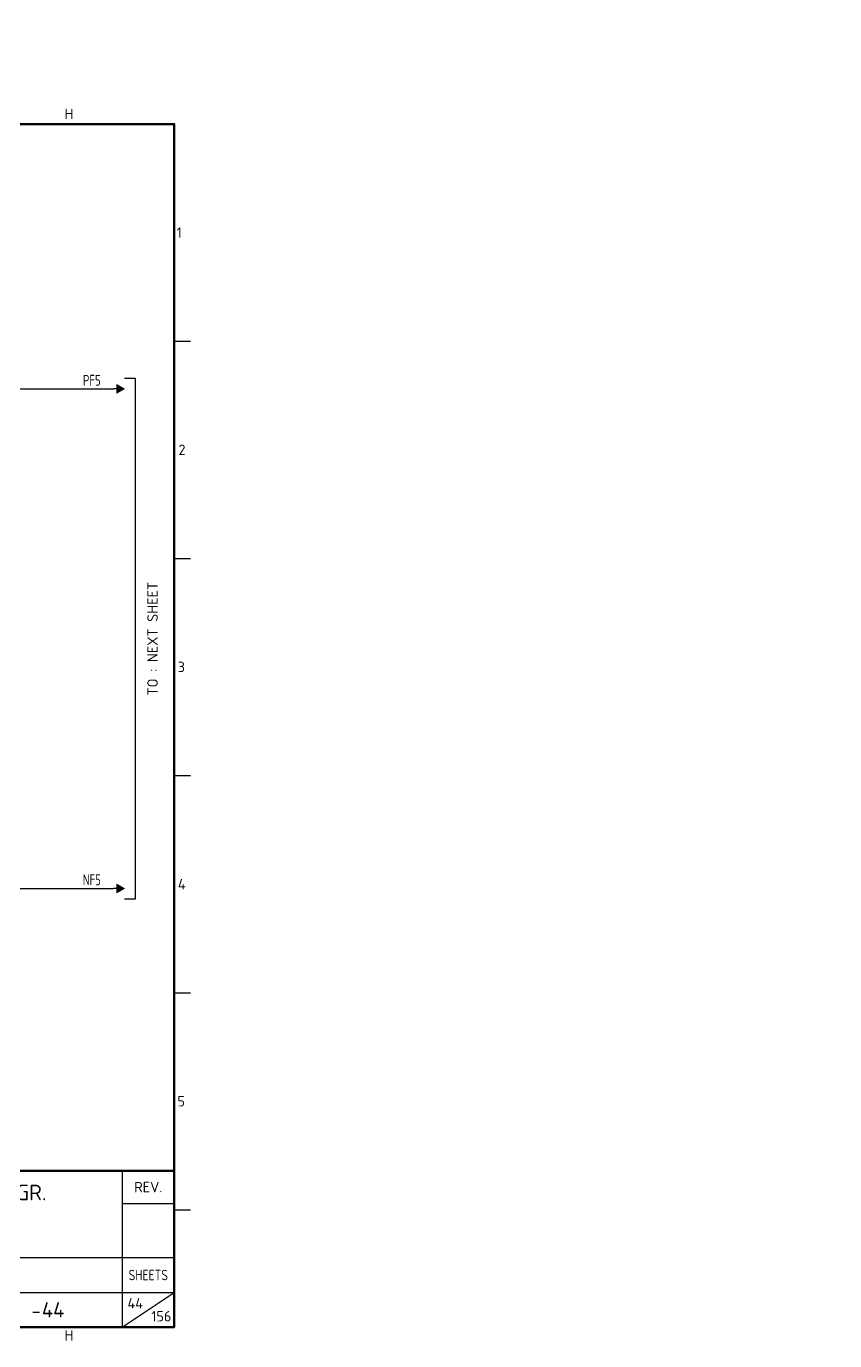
# Model space of a CAD drawing. Header units: millimetres. Extents: x 0 to 556, y 1 to 306.
# Drawn here: x 369.9 to 556.1, y 3.4 to 306 of the extents above; entities that cross this region are included whole.
import ezdxf
from ezdxf.enums import TextEntityAlignment as Align

# ---------------------------------------------------------------- set-up
doc = ezdxf.new("R2010")
doc.units = ezdxf.units.MM
for name, color, linetype in [('MISC', 7, 'Continuous'), ('Sheet Line', 3, 'Continuous'), ('Sheet Text', 2, 'Continuous'), ('SYMS', 7, 'Continuous'), ('WIRE_YELLOW', 2, 'Continuous'), ('WIREFIXED', 7, 'Continuous')]:
    doc.layers.add(name, color=color, linetype=linetype)
doc.layers.add('Sheet Out Line', color=2, linetype='Continuous', lineweight=50)
doc.styles.add('WD', font='ISOCP2.shx')
doc.styles.add('WD_IEC', font='ISOCP2.shx', dxfattribs={"width": 1.1, "height": 2.4, "bigfont": 'whgtxt.shx'})
pattern_1 = [(45, (333.85557, 293.19532), (-0.1122532, 0.1122532), [])]

# ---------------------------------------------------------------- blocks, each defined once
blk = doc.blocks.new('LSSA3')
at = {"lineweight": -3}
h = blk.add_hatch(dxfattribs=at)
h.set_pattern_fill('ANSI31', color=256, scale=0.05, style=0)
h.set_pattern_definition(pattern_1)
h.paths.add_polyline_path([(555.99, 306.01), (556.14, 306.01)], flags=17)
edge = h.paths.add_edge_path(flags=17)
edge.add_line((555.83, 306.01), (555.99, 306.01))
edge.add_line((555.83, 306.01), (555.99, 306.01))
blk.add_line((371.37, 9.97), (372.92, 9.97))
at = {"layer": 'Sheet Line'}
for p, q in [((404, 233.5), (407.75, 233.5)), ((404, 183.5), (407.75, 183.5)), ((404, 133.5), (407.75, 133.5)), ((404, 83.5), (407.75, 83.5)), ((392, 42.5), (392, 6.5)), ((392, 35), (404, 35)), ((404, 33.5), (407.75, 33.5)), ((164, 22.5), (404, 22.5)), ((269, 14.5), (404, 14.5)), ((392, 6.5), (404, 14.5))]:
    blk.add_line(p, q, dxfattribs=at)
at = {"layer": 'Sheet Out Line'}
blk.add_line((16, 42.5), (404, 42.5), dxfattribs=at)
blk.add_lwpolyline([(16, 6.5), (404, 6.5), (404, 283.5), (16, 283.5)], close=True, dxfattribs=at)
at = {"style": 'WD_IEC', "width": 1.1}
for tag, height, p in [('DESC4', 2.4, (57.5, 39.5)), ('CUSTOMERS31', 3.8, (219, 38)), ('CUSTOMERS21', 3.8, (219, 35.25)), ('TITLE1', 3.6, (333, 37.5)), ('DESC3', 2.4, (57.5, 33.5)), ('CUSTOMERS32', 3.8, (219, 32.5)), ('TITLE2', 3.6, (333, 32.5)), ('CUSTOMERS22', 3.8, (219, 29.75)), ('RN', 3.5, (398, 28.75)), ('DESC2', 2.4, (57.5, 27.5)), ('CUSTOMERS33', 3.8, (219, 27)), ('TITLE3', 3.6, (333, 27.5)), ('DESC1', 2.4, (57.5, 21.5)), ('FILE', 2.4, (314, 18.5)), ('WORKNO', 3.5, (365.5, 18.5)), ('DESC0', 2.4, (57.5, 15.5)), ('SHN', 2.4, (395, 12)), ('TSH', 2.4, (401, 9))]:
    blk.add_attdef(tag, text='', height=height, dxfattribs=at).set_placement(p, align=Align.MIDDLE_CENTER)
at = {"style": 'WD_IEC'}
for tag, p in [('DATE4', (96.5, 39.5)), ('DRWN4', (111.5, 39.5)), ('DSGN4', (126.5, 39.5)), ('CHKD4', (141.5, 39.5)), ('APPD4', (156.5, 39.5)), ('DATE3', (96.5, 33.5)), ('DRWN3', (111.5, 33.5)), ('DSGN3', (126.5, 33.5)), ('CHKD3', (141.5, 33.5)), ('APPD3', (156.5, 33.5)), ('DATE2', (96.5, 27.5)), ('DRWN2', (111.5, 27.5)), ('DSGN2', (126.5, 27.5)), ('CHKD2', (141.5, 27.5)), ('APPD2', (156.5, 27.5)), ('DATE1', (96.5, 21.5)), ('DRWN1', (111.5, 21.5)), ('DSGN1', (126.5, 21.5)), ('CHKD1', (141.5, 21.5)), ('APPD1', (156.5, 21.5)), ('DATE0', (96.5, 15.5)), ('DRWN0', (111.5, 15.5)), ('DSGN0', (126.5, 15.5)), ('CHKD0', (141.5, 15.5)), ('APPD0', (156.5, 15.5))]:
    blk.add_attdef(tag, text='', height=2.4, dxfattribs=at).set_placement(p, align=Align.MIDDLE_CENTER)
at = {"style": 'WD_IEC', "width": 1.1}
for tag, p in [('DWG1ST', (345, 10.5)), ('DWGNO', (373.49, 10.5))]:
    blk.add_attdef(tag, text='', height=3.5, dxfattribs=at).set_placement(p, align=Align.MIDDLE_LEFT)
at = {"style": 'WD_IEC', "width": 1.1, "flags": 9}
blk.add_attdef('WD_TB', (0, 0), '', height=2.4, dxfattribs=at)
at = {"layer": 'Sheet Text', "style": 'WD_IEC', "width": 1.1}
for p in [(379.75, 284.62), (379.75, 3.38)]:
    blk.add_text('H', height=2.4, dxfattribs=at).set_placement(p, align=Align.CENTER)
for s, p in [('1', (405.73, 258.5)), ('2', (406.58, 208.5)), ('3', (406.45, 158.5)), ('4', (406.62, 108.5)), ('5', (406.45, 58.5))]:
    blk.add_text(s, height=2.4, dxfattribs=at).set_placement(p, align=Align.MIDDLE_RIGHT)
at = {"layer": 'Sheet Text', "style": 'WD_IEC'}
for s, width, p in [('REV.', 1.1, (398, 38.75)), ('SHEETS', 0.9, (398, 18.5))]:
    blk.add_text(s, height=2.4, dxfattribs=dict(at, width=width)).set_placement(p, align=Align.MIDDLE_CENTER)
blk = doc.blocks.new('HONF1N')
blk.add_hatch(color=256).paths.add_polyline_path([(0.768, 1), (0.768, -1), (2.5, 0)])
at = {"lineweight": 0, "flags": 128}
for points in [[(0.768, 1), (2.5, 0)], [(0.768, 1), (0.768, -1), (2.5, 0)]]:
    blk.add_lwpolyline(points, dxfattribs=at)
at = {"flags": 128}
blk.add_lwpolyline([(0.768, 0), (0, 0)], dxfattribs=at)
at = {"style": 'WD', "flags": 1}
for tag, p in [('X2TERM01', (0.768, 0)), ('X8TERM02', (2.5, 0))]:
    blk.add_attdef(tag, p, '', height=0.08, rotation=90, dxfattribs=at)
blk = doc.blocks.new('WD_WNH')
at = {"linetype": 'Continuous', "style": 'WD_IEC', "width": 0.8}
blk.add_attdef('WIRENO', text='', height=2.5, dxfattribs=at).set_placement((0, 0.75), align=Align.CENTER)
at = {"style": 'WD_IEC', "flags": 1}
for tag, p in [('W08USER', (0, 0.375)), ('W04USER', (0, 0.875)), ('W05USER', (0, 0.75)), ('W09USER', (0, 0.25)), ('W03USER', (0, 1)), ('W06USER', (0, 0.625)), ('W07USER', (0, 0.5)), ('W02USER', (0, 1.125)), ('W01USER', (0, 1.25)), ('W10USER', (0, 0.125))]:
    blk.add_attdef(tag, text='', height=0.08, dxfattribs=at).set_placement(p, align=Align.CENTER)

msp = doc.modelspace()

# ---------------------------------------------------------------- hatches: boundary and pattern name
at = {"lineweight": -3}
h = msp.add_hatch(dxfattribs=at)
h.set_pattern_fill('ANSI31', color=256, scale=0.05, style=0)
h.set_pattern_definition(pattern_1)
h.paths.add_polyline_path([(555.99, 306.01), (556.14, 306.01)], flags=17)
edge = h.paths.add_edge_path(flags=17)
edge.add_line((555.83, 306.01), (555.99, 306.01))
edge.add_line((555.83, 306.01), (555.99, 306.01))

# ---------------------------------------------------------------- linework, layer by layer
at = {"linetype": 'Continuous'}
for p, q in [((392.5, 225), (395, 225)), ((395, 225), (395, 105)), ((395, 105), (392.5, 105))]:
    msp.add_line(p, q, dxfattribs=at)
at = {"layer": 'WIRE_YELLOW', "linetype": 'Continuous'}
for p, q in [((50, 222.5), (390, 222.5)), ((50, 107.5), (390, 107.5))]:
    msp.add_line(p, q, dxfattribs=at)

# ---------------------------------------------------------------- block references
at = {"linetype": 'Continuous'}
ref = msp.add_blockref('LSSA3', (0, 0), dxfattribs=at)
ref.add_attrib('DWGNO', '44', dxfattribs={"layer": 'MISC', "height": 3.5, "style": 'WD_IEC', "width": 1.1}).set_placement((373.49, 10.5), align=Align.MIDDLE_LEFT)
ref.add_attrib('TITLE1', 'SEQUENCE DIAGRAM OF 6.6KV SWGR.', dxfattribs={"layer": 'MISC', "height": 3.6, "style": 'WD_IEC', "width": 1.1}).set_placement((333, 37.5), align=Align.MIDDLE_CENTER)
ref.add_attrib('SHN', '44', dxfattribs={"layer": 'MISC', "height": 2.4, "style": 'WD_IEC', "width": 1.1}).set_placement((395, 12), align=Align.MIDDLE_CENTER)
ref.add_attrib('TSH', '156', dxfattribs={"layer": 'MISC', "height": 2.4, "style": 'WD_IEC', "width": 1.1}).set_placement((401, 9), align=Align.MIDDLE_CENTER)
at = {"layer": 'SYMS', "linetype": 'Continuous'}
for p in [(390, 222.5), (390, 107.5)]:
    msp.add_blockref('HONF1N', p, dxfattribs=at)
at = {"layer": 'WIREFIXED', "linetype": 'Continuous'}
ref = msp.add_blockref('WD_WNH', (385, 222.5), dxfattribs=at)
ref.add_attrib('WIRENOF', 'PF5', dxfattribs={"linetype": 'Continuous', "height": 2.5, "style": 'WD_IEC', "width": 0.8}).set_placement((385, 223.25), align=Align.CENTER)
ref = msp.add_blockref('WD_WNH', (385, 107.5), dxfattribs=at)
ref.add_attrib('WIRENOF', 'NF5', dxfattribs={"linetype": 'Continuous', "height": 2.5, "style": 'WD_IEC', "width": 0.8}).set_placement((385, 108.25), align=Align.CENTER)

# ---------------------------------------------------------------- texts
at = {"linetype": 'Continuous', "insert": (397.79, 165), "char_height": 2.4, "width": 67.5, "attachment_point": 2, "rotation": 90, "style": 'WD_IEC'}
msp.add_mtext('TO : NEXT SHEET', dxfattribs=at)

doc.saveas('drawing.dxf')
